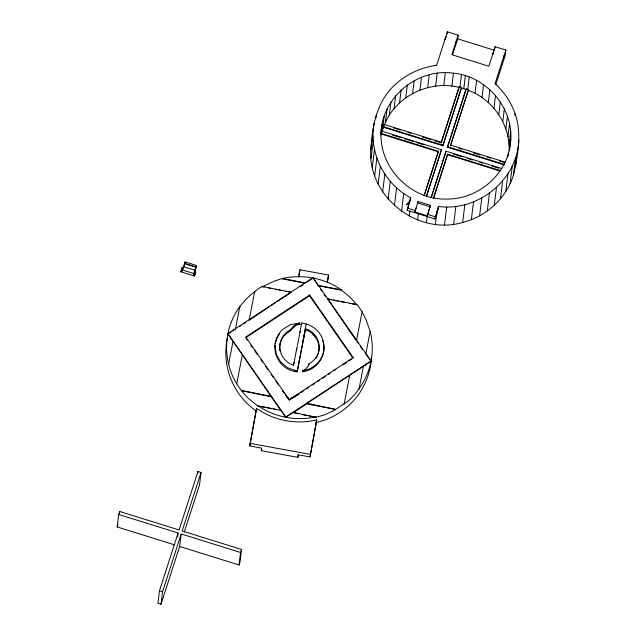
<?xml version="1.0" encoding="UTF-8"?>
<svg xmlns="http://www.w3.org/2000/svg" width="636" height="636" viewBox="0 0 636 636"><rect width="100%" height="100%" fill="white"/><g stroke="black" fill="none" stroke-linecap="round" stroke-linejoin="round"><path stroke-width="0.95" d="M371.432 356.955C371.098 369.882 366.543 382.482 359.443 393.223A72.846 70.922 7 0 1 324.122 420.285L315.361 422.805M370.979 149.524C372.02 126 376.981 100.56 395.536 84.27C406.746 74.014 421.072 67.44 436.121 65.421L436.527 65.659L447.394 31.8L458.151 35.155L451.846 54.704L488.814 66.231L495.118 46.682L505.866 50.037L495.031 83.642L495.372 83.912C506.471 94.064 514.349 107.587 517.489 122.319C520.693 139.976 517.33 158.157 513.387 175.425C505.994 198.496 486.071 216.59 462.658 222.481C412.637 237.125 358.609 188.192 373.006 136.82M374.222 122.828C368.49 152.33 384.231 183.876 410.713 197.788L407.112 210.293L434.945 218.983L438.538 206.469C477.731 211.812 517.489 180.06 518.817 140.087M382.204 124.282C374.151 162.45 408.225 200.419 446.655 199.044C476.436 199.473 504.618 176.959 509.794 147.496C517.068 112.334 488.782 76.447 453.468 73.196C417.232 67.806 380.964 97.984 380.924 134.911M515.573 166.775L516.631 157.919M174.677 544.901L117.183 526.966L118.709 514.468L119.687 511.463L179.066 529.995L197.939 471.499L201.032 472.461L199.497 484.95L184.281 532.125M119.449 513.387L119.687 511.463M194.608 271.699L195.689 272.041L194.529 276.08L180.926 271.834L182.079 267.796L183.16 268.13L183.343 266.659L194.783 270.228L194.513 272.439M182.079 267.796L180.926 271.834M183.343 266.659L182.095 271.437L181.014 271.103M182.365 270.61L185.124 261.929L196.572 265.498L194.791 271.572M185.124 261.929L183.629 267.144M194.529 276.08L194.624 275.348L193.543 275.006L194.783 270.228M193.543 275.006L196.572 265.498M118.709 514.468L178.096 533L159.469 590.741L157.935 603.238L161.027 604.2L179.654 546.459L181.188 533.962L240.575 552.493L239.041 564.983L179.654 546.459M161.027 604.2L162.562 591.711L181.188 533.962M177.627 536.84L178.096 533M197.709 473.415L197.939 471.499M236.703 383.874L242.229 391.784L248.358 398.454L257.58 405.824L280.786 410.379L242.356 354.793L236.703 383.874L232.76 376.488L229.564 368.109L227.513 359.038L226.559 350.158L226.75 341.238L227.903 333.614L313.015 277.678L371.042 360.938C369.238 370.931 365.032 380.535 359.062 388.739L354.586 394.781L348.178 401.117L335.617 409.417L307.148 403.256L370.995 361.304L372.092 354.045L372.283 345.117L371.321 336.237L370.168 331.451L365.819 353.886L370.995 361.304M291.67 292.377L262.207 286.454L257.803 289.038L254.702 291.741C248.915 295.907 243.938 301.138 239.74 306.886L239.788 306.52C233.889 314.645 229.763 324.122 227.855 333.98L242.356 354.793M264.067 287.186L262.207 286.454M249.741 445.947L256.562 408.328C273.726 420.611 296.265 424.856 316.752 419.903L310.042 456.942L298.149 454.772L297.839 457.348L261.309 450.685L261.627 448.118L249.741 445.947L256.562 408.328M201.032 472.461L182.158 530.957L241.545 549.48L240.011 561.978L239.041 564.983M262.167 286.828L273.957 281.255L282.774 278.361C302.72 274.1 324.447 277.988 341.182 289.801L350.396 297.561L356.796 304.62L327.461 298.825L331.435 299.85M290.541 330.831C291.487 326.88 295.764 323.955 299.612 323.009L299.476 324.114C293.57 325.25 291.042 331.451 285.874 333.948M327.468 281.883L328.597 275.022L299.898 269.783L298.761 276.644M353.155 357.527L289.261 399.774L299.055 393.748L289.261 399.774L285.874 395.21L289.261 399.774L245.798 337.032L309.645 294.993L353.155 357.527L353.06 358.259L309.549 295.732L309.645 294.993M302.323 345.07L297.187 371.853L294.945 371.424L295.08 370.319L287.726 367.775L280.643 362.035L276.207 354.173L275.038 345.284M323.454 343.655C326.355 356.836 315.83 370.557 302.482 371.718L302.617 370.613C314.86 369.468 325.012 357.869 323.97 345.531A24.391 23.747 7 0 0 321.673 336.849C318.008 329.146 310.106 323.986 301.703 323.064L301.567 324.169L298.324 324.185M297.187 371.853L301.432 349.617M297.759 413.702L293.188 412.438L316.036 417.288L309.287 415.968M302.195 346.119L305.511 328.701L308.977 330.132A19.478 18.961 7 0 1 314.669 334.751C319.439 340.292 320.568 348.592 317.348 355.166C315.543 358.831 312.57 361.884 308.969 363.792C308.19 366.956 305.678 369.556 302.617 370.613M341.182 289.801L318.08 285.357L313.015 277.678M308.969 363.792L308.571 365.803M335.617 409.417L307.427 404.091L307.196 402.89L371.042 360.938M327.58 298.753L327.413 299.198M310.042 456.942L316.752 419.903M375.956 117.93L376.417 114.178M371.074 158.444L373.268 140.612M372.314 167.292L374.501 149.46M374.684 175.926L376.87 158.094M426.645 195.912L441.432 149.73L382.053 131.199L381.401 134.053L438.323 151.813L424.077 195.96M382.053 131.199L381.982 131.755L384.382 124.481L441.297 142.233L441.233 142.79L434.595 140.715M382.57 129.45L384.144 116.595M384.382 124.481L384.311 125.03C395.425 96.179 429.427 79.866 459.113 87.371L459.176 86.814L459.963 86.965L461.521 87.474L461.45 88.022L442.823 145.763L383.436 127.24M356.844 304.247L361.797 311.227L365.994 319.526L370.168 331.451M385.488 122.072L387.07 109.209M378.142 184.209L380.328 166.378M389.335 115.1L390.909 102.245M382.634 192.016L384.82 174.185M394.05 108.669L395.632 95.805M399.559 102.865L401.141 90.002M388.095 199.219L390.281 181.379M405.784 97.785L407.358 84.93M394.423 205.698L396.618 187.866M412.613 93.508L414.187 80.653M401.539 211.359L403.733 193.527M419.943 90.105L421.517 77.25M407.112 210.293L410.713 197.788M409.322 216.113L409.926 211.224M427.654 87.633L429.236 74.77M414.934 211.971L418.027 201.485L430.397 205.341L427.305 215.835L414.934 211.971L416.016 208.052M417.955 202.033L418.027 201.485M417.653 219.881L418.488 213.044M435.636 86.114L437.218 73.251M447.172 33.636L447.394 31.8M426.39 222.608L427.225 215.771M427.305 215.835L430.397 205.341M443.753 85.59L445.335 72.727M438.323 151.813L438.387 151.257L381.473 133.504M442.823 145.763L461.521 87.474M434.945 218.983L438.538 206.469M451.886 86.059L453.468 73.196M452.594 54.648L457.697 38.828L458.151 35.155M435.406 224.246L436.972 211.494M501.693 168.524L446.075 151.177L431.288 197.359M504.022 164.859L447.466 147.218L466.164 88.921L468.462 89.716L468.39 90.264L450.511 145.684M433.665 197.915L447.672 154.151L500.794 170.726M459.963 86.965L461.474 74.651M444.548 224.778L446.742 206.939M463.771 88.746L465.361 75.867M447.466 147.218L466.164 88.921M467.73 89.39L469.241 77.075M453.683 224.182L455.869 206.35M509.126 150.501C509.969 126.93 495.818 104.137 475.06 93.285L476.642 80.43M462.658 222.481L464.852 204.649M481.985 97.515L483.559 84.652M471.34 219.69L473.526 201.858M494.888 48.527L495.118 46.682M488.305 102.547L489.887 89.684M479.592 215.858L481.778 198.027M493.941 108.311L495.516 95.448M505.866 50.037L505.191 55.555L495.857 84.485M498.791 114.711L500.373 101.847M487.271 211.049L489.458 193.217M502.79 121.643L504.364 108.78M494.267 205.333L496.454 187.501M505.858 129.005L507.433 116.15M507.965 136.684L509.539 123.821M500.468 198.806L502.655 180.974M507.615 157.02L507.846 155.184M509.062 144.547L510.644 131.692M508.085 155.725L508.426 152.879M509.372 150.645L510.724 139.618M514.89 115.553L515.12 113.677M505.771 191.571L507.965 173.739M510.104 183.732L512.29 165.901M513.387 175.425L515.573 157.593M303.3 340.022L303.205 340.514M316.084 416.922C306.155 418.83 295.804 419.347 285.866 417.248L227.903 333.614M227.362 338.304C222.155 361.82 230.288 387.396 247.682 403.963A72.878 70.954 7 0 0 256.833 411.428M301.909 347.192L302.092 346.246M302.561 343.83L302.362 344.863M303.014 341.119L302.593 343.647M303.157 340.761L303.054 341.309M303.738 337.772L303.73 337.811A4.444 4.325 7 0 0 303.682 338.05L303.372 339.64M303.777 337.565L305.511 328.701M303.141 340.427L306.123 323.97M327.214 282.471L328.597 275.022M261.309 450.685L261.65 448.873M298.507 277.232L299.898 269.783M301.925 347.105L301.742 348.456M297.839 457.348L298.34 454.629M293.554 365.334L294.023 362.48M297.282 346.167L296.567 349.816M228.61 364.166L233.015 341.389M235.376 329.369L239.788 306.52M254.742 291.375L249.113 320.345L269.616 306.528M293.888 363.585L296.702 348.711M297.465 345.213L301.703 323.064M344.084 404.25L349.705 375.288M362.107 311.807L356.47 340.801L327.461 298.825M359.014 389.113L363.418 366.28M299.954 332.413L300.144 331.467M275.293 343.408L277.185 337.724L279.562 333.9M445.097 39.671L445.486 38.311M436.503 215.326L438.268 208.672M365.215 365.835L365.724 364.054M445.725 37.985L446.027 36.801L445.613 37.906M493.345 53.201C494.625 48.686 491.874 57.312 493.218 53.599M456.235 41.666C454.978 46.245 457.642 37.055 456.354 41.738M194.624 275.348L195.689 272.041M117.183 526.966L117.906 524.708M240.575 552.493L241.545 549.48M424.148 195.403L438.387 151.257M441.297 142.233L459.176 86.814M441.233 142.79L459.113 87.371M426.414 196.293L441.432 149.73M431.057 197.74L446.075 151.177M433.426 198.305L447.672 154.151M468.462 89.716L450.582 145.135L505.604 162.299M445.478 38.788L445.152 39.702M317.515 355.524C322.158 345.563 315.941 332.684 305.375 329.806M316.02 358.378L317.213 356.271M410.435 199.99L406.531 204.824L409.894 201.723M307.196 402.89L285.922 416.882M307.101 403.629L293.148 412.804M227.855 333.98L230.884 331.992M232.394 330.99L234.66 329.496M271.254 305.455L275.34 302.768M276.978 301.687L290.89 292.544M312.968 278.043L305.511 282.948L282.336 278.489M239.414 326.713L241.028 325.648M243.453 324.058L245.878 322.468M300.597 286.51L303.03 284.912M245.711 337.764L309.549 295.732M294.945 396.482L298.228 394.32L291.693 398.406L298.236 394.264M300.693 392.698L303.968 390.552M306.417 388.93L308.873 387.316M312.149 385.17L314.605 383.556M317.873 381.401L319.51 380.32M322.786 378.174L325.242 376.56M328.51 374.405L330.148 373.324M334.242 370.637L335.88 369.564M343.241 364.714L346.517 362.568M348.973 360.954L351.43 359.34M257.628 405.458C266.055 411.349 275.754 415.427 285.866 417.248L293.188 412.438M335.577 409.783L324.797 414.759L316.036 417.288M290.676 329.726C282.837 333.256 278.608 342.375 279.927 350.706M302.482 371.718L303.642 371.233M299.612 323.009L290.453 324.654L282.71 329.408A24.184 23.54 7 0 0 277.32 336.627C270.038 350.5 279.395 369.23 294.945 371.424M436.121 65.421L436.558 65.397M297.322 370.748L295.08 370.319M250.059 443.372L310.36 454.366M268.829 288.076L270.729 288.434M275.491 289.332L277.391 289.69M279.291 290.048L281.199 290.406M285.954 291.304L290.716 292.194M333.391 300.216L338.265 301.138M340.212 301.504L345.094 302.418M349.967 303.332L354.84 304.254M282.289 278.854L304.501 283.123M341.142 290.167L318.032 285.723M260.402 406.38L265.101 407.302M266.977 407.668L271.675 408.59M273.552 408.964L275.428 409.33M302.537 414.64L307.363 415.586M241.553 390.401L271.365 396.427M241.505 390.766L271.326 396.792M457.697 38.828L494.665 50.363M461.45 88.022L466.093 89.469M393.795 127.995L400.442 130.062M408.026 132.431L410.872 133.321M422.256 136.867L430.795 139.53M459.049 148.347L461.895 149.237M473.279 152.783L479.918 154.858M487.51 157.227L490.356 158.11M499.84 161.075L504.587 162.554M383.508 126.691L442.895 145.215M447.529 146.662L504.094 164.311M392.348 134.983L400.831 137.63M404.607 138.807L413.09 141.454M416.858 142.631L423.457 144.69M453.548 154.079L462.038 156.726M467.691 158.491L472.405 159.962M479.942 162.315L482.772 163.198M492.2 166.139L498.799 168.19M447.601 154.707L499.777 170.981M417.534 202.86L430.524 206.907M407.382 208.091L415.109 210.5M427.487 214.364L435.215 216.773M184.639 263.439L196.087 267.009M184.615 263.622L196.063 267.192M182.278 269.966L193.718 273.536M159.469 590.741L162.562 591.711M293.522 365.112C283.243 362.242 276.501 349.554 281.541 339.743A19.509 18.993 7 0 1 285.874 333.948M468.39 90.264L475.06 93.285M312.84 334.083L315.623 337.319M282.503 390.584L284.745 393.692L282.495 390.599M349.204 330.044L356.542 340.141M285.874 395.242L289.245 399.893M285.866 395.274L289.245 399.957M357.003 341.667L358.1 343.241M360.294 346.382L362.488 349.53M320.695 289.563L321.8 291.145M324.01 294.317L325.672 296.702M246.275 338.583L247.404 340.204M250.807 345.086L252.5 347.526M254.766 350.778L257.596 354.848M260.991 359.722L262.692 362.162M265.522 366.233L267.788 369.484M271.182 374.365L273.448 377.617M275.706 380.869L278.536 384.939M285.85 395.441L288.084 398.653M280.834 410.013L285.866 417.248M322.683 340.745L323.064 342.2M504.499 55.086L503.537 58.13L504.499 55.086"/></g></svg>
